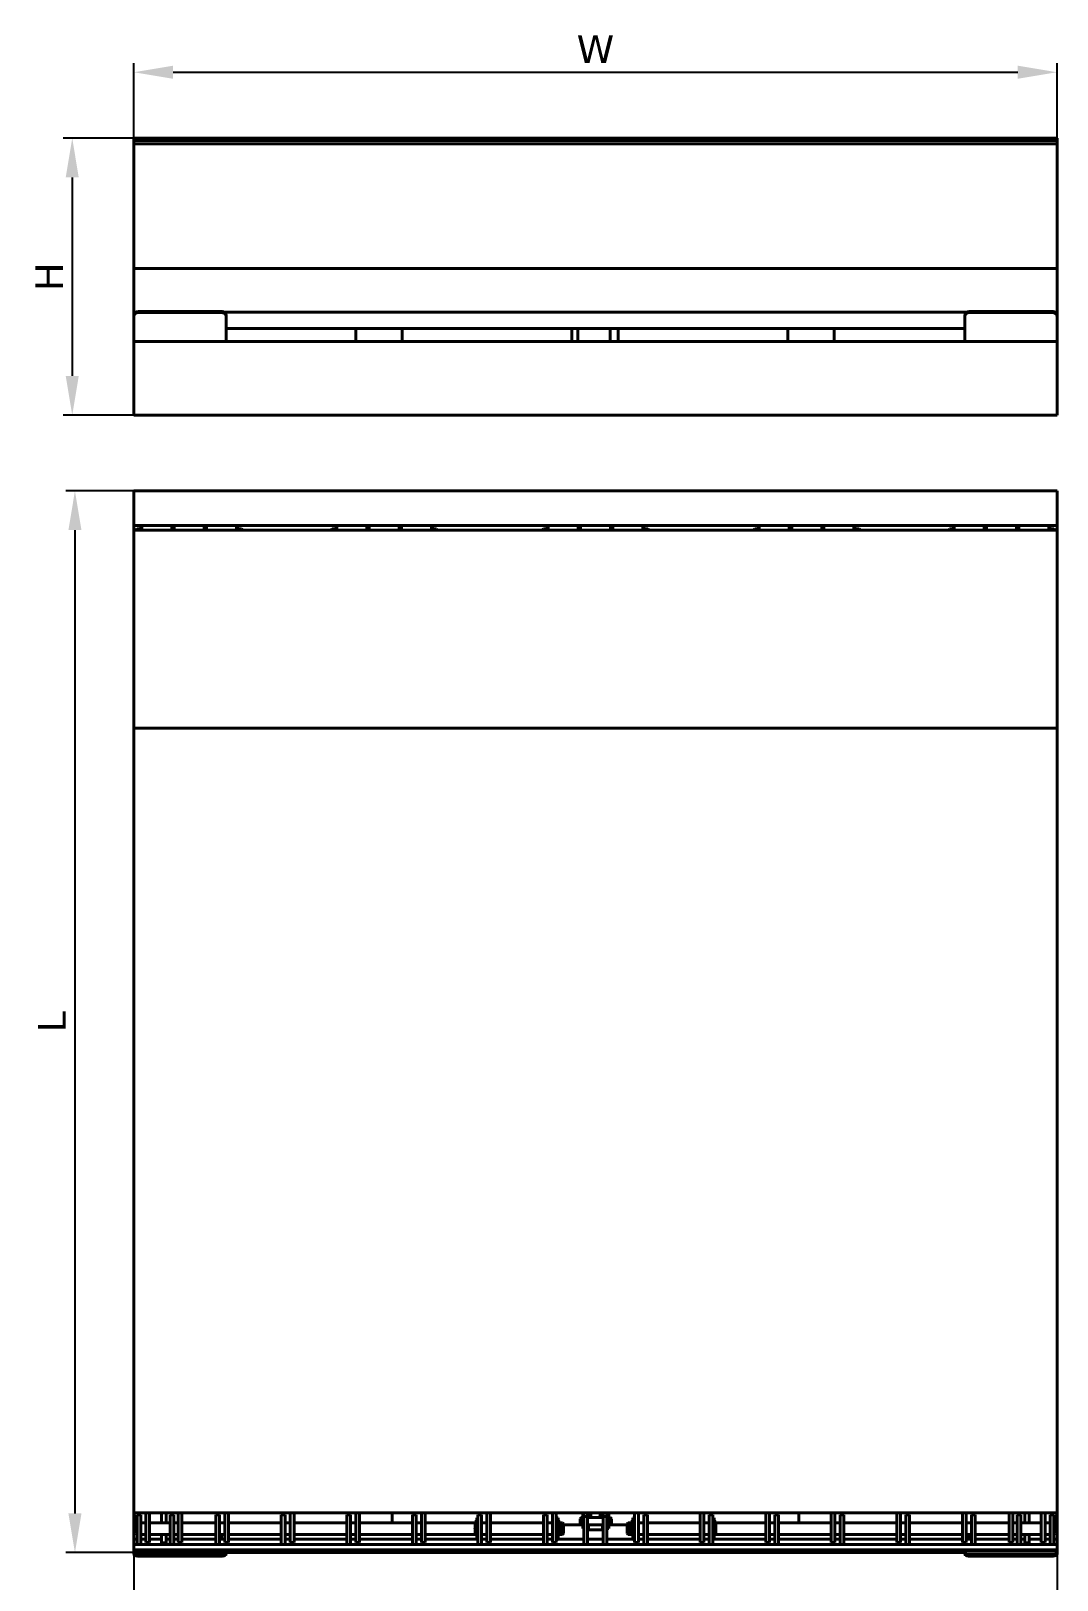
# Model space of a CAD drawing. Header units: millimetres. Extents: x 37083 to 44500, y 1140 to 6327.
# Drawn here: x 37156 to 39379, y 2971 to 6327 of the extents above; entities that cross this region are included whole.
import ezdxf

# ---------------------------------------------------------------- set-up
doc = ezdxf.new("R2010")
doc.units = ezdxf.units.MM
doc.linetypes.add('K5LT_BASIC', pattern=[0])
doc.layers.add('0 VIEW0', color=7, linetype='Continuous')
doc.styles.get("Standard").update_dxf_attribs({"font": 'verdana.TTF'})
doc.dimstyles.new('ISO-25', dxfattribs={"dimtxt": 80, "dimasz": 85, "dimexe": 20, "dimexo": 0, "dimgap": 20, "dimtad": 1, "dimtxsty": 'Standard', "dimcen": 2.5, "dimadec": 0, "dimazin": 0, "dimtfac": 1, "dimtmove": 0, "dimatfit": 3, "dimfxl": 1, "dimarcsym": 0})

# ---------------------------------------------------------------- blocks, each defined once
blk = doc.blocks.new('*D297')
at = {"color": 0, "lineweight": -2}
for p, q in [((37379.3, 6094.3), (37379.3, 6257.2)), ((39379.3, 6094.3), (39379.3, 6257.2)), ((37464.3, 6237.2), (39294.3, 6237.2))]:
    blk.add_line(p, q, dxfattribs=at)
at = {"color": 0}
for points in [[(37464.3, 6251.4), (37464.3, 6223.1), (37379.3, 6237.2)], [(39294.3, 6251.4), (39294.3, 6223.1), (39379.3, 6237.2)]]:
    blk.add_solid(points, dxfattribs=at)
at = {"layer": 'Defpoints', "color": 0}
for p in [(39379.3, 6237.2), (37379.3, 6094.3), (39379.3, 6094.3)]:
    blk.add_point(p, dxfattribs=at)
at = {"color": 0, "insert": (38379.3, 6287.2), "char_height": 60, "attachment_point": 5}
blk.add_mtext('W', dxfattribs=at)
blk = doc.blocks.new('*D306')
at = {"color": 0, "lineweight": -2}
for p, q in [((37379.3, 3036.3), (37379.3, 2831.7)), ((39379.3, 3036.3), (39379.3, 2831.7)), ((37464.3, 2851.7), (39294.3, 2851.7))]:
    blk.add_line(p, q, dxfattribs=at)
at = {"color": 0}
for points in [[(37464.3, 2865.9), (37464.3, 2837.6), (37379.3, 2851.7)], [(39294.3, 2865.9), (39294.3, 2837.6), (39379.3, 2851.7)]]:
    blk.add_solid(points, dxfattribs=at)
at = {"layer": 'Defpoints', "color": 0}
for p in [(37379.3, 3036.3), (39379.3, 3036.3), (39379.3, 2851.7)]:
    blk.add_point(p, dxfattribs=at)
at = {"color": 0, "insert": (38379.3, 2901.7), "char_height": 60, "attachment_point": 5}
blk.add_mtext('W', dxfattribs=at)
blk = doc.blocks.new('*D307')
at = {"color": 0, "lineweight": -2}
for p, q in [((37379.3, 5330.3), (37231.7, 5330.3)), ((37251.7, 5245.3), (37251.7, 3115.3)), ((37579.3, 3030.3), (37231.7, 3030.3))]:
    blk.add_line(p, q, dxfattribs=at)
at = {"color": 0}
for points in [[(37237.6, 5245.3), (37265.9, 5245.3), (37251.7, 5330.3)], [(37237.6, 3115.3), (37265.9, 3115.3), (37251.7, 3030.3)]]:
    blk.add_solid(points, dxfattribs=at)
at = {"layer": 'Defpoints', "color": 0}
for p in [(37379.3, 5330.3), (37251.7, 3030.3), (37579.3, 3030.3)]:
    blk.add_point(p, dxfattribs=at)
at = {"color": 0, "insert": (37201.7, 4180.3), "char_height": 60, "attachment_point": 5, "rotation": 90}
blk.add_mtext('L', dxfattribs=at)
blk = doc.blocks.new('*D308')
at = {"color": 0, "lineweight": -2}
for p, q in [((37379.3, 6094.3), (37225.9, 6094.3)), ((37245.9, 6009.3), (37245.9, 5579.3)), ((37379.3, 5494.3), (37225.9, 5494.3))]:
    blk.add_line(p, q, dxfattribs=at)
at = {"color": 0}
for points in [[(37231.7, 6009.3), (37260, 6009.3), (37245.9, 6094.3)], [(37231.7, 5579.3), (37260, 5579.3), (37245.9, 5494.3)]]:
    blk.add_solid(points, dxfattribs=at)
at = {"layer": 'Defpoints', "color": 0}
for p in [(37379.3, 6094.3), (37245.9, 5494.3), (37379.3, 5494.3)]:
    blk.add_point(p, dxfattribs=at)
at = {"color": 0, "insert": (37195.9, 5794.3), "char_height": 60, "attachment_point": 5, "rotation": 90}
blk.add_mtext('H', dxfattribs=at)

msp = doc.modelspace()

# ---------------------------------------------------------------- linework, layer by layer
at = {"layer": '0 VIEW0', "color": 5, "linetype": 'K5LT_BASIC', "lineweight": 40}
for p, q in [((37379.338, 6094.259), (37379.338, 6089.259)), ((39379.338, 6094.259), (37379.338, 6094.259)), ((39379.338, 6089.259), (37379.338, 6089.259)), ((39379.338, 6089.259), (37379.338, 6089.259)), ((37379.338, 6089.259), (37379.338, 6082.259)), ((37379.338, 6082.259), (39379.338, 6082.259)), ((37379.338, 6082.259), (37379.338, 5812.259)), ((39379.338, 6094.259), (39379.338, 6089.259)), ((39379.338, 6082.259), (39379.338, 6089.259)), ((39379.338, 6082.259), (39379.338, 5812.259)), ((37379.338, 5812.259), (39379.338, 5812.259)), ((37379.338, 5812.259), (37379.338, 5717.134)), ((39379.338, 5812.259), (39379.338, 5717.134)), ((37379.338, 5717.134), (37379.338, 5707.769)), ((37379.338, 5717.134), (37383.407, 5717.134)), ((37379.338, 5707.769), (37379.338, 5709.722)), ((37379.338, 5700.43), (37379.338, 5707.769)), ((37389.338, 5718.927), (37569.338, 5718.927)), ((37389.338, 5716.974), (37569.338, 5716.974)), ((37575.268, 5717.134), (39183.407, 5717.134)), ((37579.338, 5707.769), (37579.338, 5709.722)), ((37579.338, 5707.769), (37579.338, 5700.43)), ((39179.338, 5707.769), (39179.338, 5709.722)), ((39179.338, 5700.43), (39179.338, 5707.769)), ((39189.338, 5718.927), (39369.338, 5718.927)), ((39189.338, 5716.974), (39369.338, 5716.974)), ((39375.268, 5717.134), (39379.338, 5717.134)), ((39379.338, 5717.134), (39379.338, 5707.769)), ((39379.338, 5707.769), (39379.338, 5709.722)), ((39379.338, 5707.769), (39379.338, 5700.43)), ((37379.338, 5698.477), (37379.338, 5700.43)), ((37379.338, 5664.259), (37379.338, 5698.477)), ((37579.338, 5700.43), (37579.338, 5698.477)), ((37579.338, 5698.477), (37579.338, 5664.259)), ((37579.338, 5682.259), (39179.338, 5682.259)), ((37860.338, 5682.259), (37860.338, 5654.259)), ((37960.338, 5682.259), (37960.338, 5654.259)), ((38328.338, 5682.259), (38328.338, 5654.259)), ((38341.325, 5682.259), (38341.32, 5654.259)), ((38411.351, 5682.259), (38411.355, 5654.259)), ((38428.338, 5682.259), (38428.338, 5654.259)), ((38796.338, 5682.259), (38796.338, 5654.259)), ((38896.338, 5682.259), (38896.338, 5654.259)), ((39179.338, 5698.477), (39179.338, 5700.43)), ((39179.338, 5664.259), (39179.338, 5698.477)), ((39379.338, 5700.43), (39379.338, 5698.477)), ((39379.338, 5698.477), (39379.338, 5664.259)), ((37379.338, 5654.259), (37379.338, 5664.259)), ((37579.338, 5654.259), (37379.338, 5654.259)), ((37379.338, 5654.259), (39379.338, 5654.259)), ((37379.338, 5654.259), (37379.338, 5642.259)), ((37379.338, 5642.259), (37379.338, 5494.259)), ((37579.338, 5664.259), (37579.338, 5654.259)), ((39179.338, 5654.259), (39179.338, 5664.259)), ((39379.338, 5654.259), (39179.338, 5654.259)), ((39379.338, 5664.259), (39379.338, 5654.259)), ((39379.338, 5654.259), (39379.338, 5642.259)), ((39379.338, 5642.259), (39379.338, 5494.259)), ((37379.338, 5494.259), (39379.338, 5494.259)), ((37447.338, 5494.259), (39312.338, 5494.259)), ((37379.338, 5330.292), (37379.338, 5255.292)), ((37379.338, 5330.292), (39379.338, 5330.292)), ((37379.338, 4816.292), (37379.338, 5330.292)), ((39379.338, 5330.292), (39379.338, 5255.292)), ((39379.338, 5330.292), (39379.338, 4816.292)), ((37379.338, 5255.292), (39379.338, 5255.292)), ((37379.338, 5245.292), (39379.338, 5245.292)), ((37384.732, 5245.832), (37386.692, 5247.792)), ((37384.732, 5245.832), (37384.732, 5245.292)), ((37386.692, 5247.792), (37394.838, 5247.792)), ((37386.692, 5245.292), (37386.692, 5247.792)), ((37396.838, 5255.292), (37394.838, 5253.292)), ((37394.838, 5253.292), (37394.838, 5245.292)), ((37396.838, 5245.292), (37396.838, 5255.292)), ((37461.838, 5255.292), (37463.838, 5253.292)), ((37461.838, 5245.292), (37461.838, 5255.292)), ((37463.838, 5253.292), (37463.838, 5245.292)), ((37463.838, 5247.792), (37464.838, 5247.792)), ((37466.838, 5255.292), (37464.838, 5253.292)), ((37464.838, 5245.292), (37464.838, 5253.292)), ((37466.838, 5255.292), (37466.838, 5245.292)), ((37531.838, 5255.292), (37533.838, 5253.292)), ((37531.838, 5255.292), (37531.838, 5245.292)), ((37533.838, 5245.292), (37533.838, 5253.292)), ((37533.838, 5247.792), (37534.838, 5247.792)), ((37536.838, 5255.292), (37534.838, 5253.292)), ((37534.838, 5253.292), (37534.838, 5245.292)), ((37536.838, 5245.292), (37536.838, 5255.292)), ((37601.838, 5255.292), (37603.838, 5253.292)), ((37601.838, 5245.292), (37601.838, 5255.292)), ((37603.838, 5253.292), (37603.838, 5245.292)), ((37603.838, 5247.792), (37612.732, 5247.792)), ((37612.732, 5247.792), (37614.732, 5245.792)), ((37612.732, 5245.292), (37612.732, 5247.792)), ((37614.732, 5245.792), (37614.732, 5245.292)), ((37806.732, 5245.832), (37808.692, 5247.792)), ((37806.732, 5245.832), (37806.732, 5245.292)), ((37808.692, 5247.792), (37817.338, 5247.792)), ((37808.692, 5245.292), (37808.692, 5247.792)), ((37819.338, 5255.292), (37817.338, 5253.292)), ((37817.338, 5253.292), (37817.338, 5245.292)), ((37819.338, 5245.292), (37819.338, 5255.292)), ((37884.338, 5255.292), (37886.338, 5253.292)), ((37884.338, 5245.292), (37884.338, 5255.292)), ((37886.338, 5253.292), (37886.338, 5245.292)), ((37886.338, 5247.792), (37886.838, 5247.792)), ((37888.838, 5255.292), (37886.838, 5253.292)), ((37886.838, 5245.292), (37886.838, 5253.292)), ((37888.838, 5255.292), (37888.838, 5245.292)), ((37953.838, 5255.292), (37955.838, 5253.292)), ((37953.838, 5255.292), (37953.838, 5245.292)), ((37955.838, 5245.292), (37955.838, 5253.292)), ((37955.838, 5247.792), (37957.338, 5247.792)), ((37959.338, 5255.292), (37957.338, 5253.292)), ((37957.338, 5253.292), (37957.338, 5245.292)), ((37959.338, 5245.292), (37959.338, 5255.292)), ((38024.338, 5255.292), (38026.338, 5253.292)), ((38024.338, 5245.292), (38024.338, 5255.292)), ((38026.338, 5253.292), (38026.338, 5245.292)), ((38026.338, 5247.792), (38034.732, 5247.792)), ((38034.732, 5247.792), (38036.732, 5245.792)), ((38034.732, 5245.292), (38034.732, 5247.792)), ((38036.732, 5245.792), (38036.732, 5245.292)), ((38264.732, 5245.832), (38266.692, 5247.792)), ((38264.732, 5245.832), (38264.732, 5245.292)), ((38266.692, 5247.792), (38274.838, 5247.792)), ((38266.692, 5245.292), (38266.692, 5247.792)), ((38276.838, 5255.292), (38274.838, 5253.292)), ((38274.838, 5253.292), (38274.838, 5245.292)), ((38276.838, 5245.292), (38276.838, 5255.292)), ((38341.838, 5255.292), (38343.838, 5253.292)), ((38341.838, 5245.292), (38341.838, 5255.292)), ((38343.838, 5253.292), (38343.838, 5245.292)), ((38343.838, 5247.792), (38344.838, 5247.792)), ((38346.838, 5255.292), (38344.838, 5253.292)), ((38344.838, 5245.292), (38344.838, 5253.292)), ((38346.838, 5255.292), (38346.838, 5245.292)), ((38411.838, 5255.292), (38413.838, 5253.292)), ((38411.838, 5255.292), (38411.838, 5245.292)), ((38413.838, 5245.292), (38413.838, 5253.292)), ((38413.838, 5247.792), (38414.838, 5247.792)), ((38416.838, 5255.292), (38414.838, 5253.292)), ((38414.838, 5253.292), (38414.838, 5245.292)), ((38416.838, 5245.292), (38416.838, 5255.292)), ((38481.838, 5255.292), (38483.838, 5253.292)), ((38481.838, 5245.292), (38481.838, 5255.292)), ((38483.838, 5253.292), (38483.838, 5245.292)), ((38483.838, 5247.792), (38492.732, 5247.792)), ((38492.732, 5247.792), (38494.732, 5245.792)), ((38492.732, 5245.292), (38492.732, 5247.792)), ((38494.732, 5245.792), (38494.732, 5245.292)), ((38722.732, 5245.832), (38724.692, 5247.792)), ((38722.732, 5245.832), (38722.732, 5245.292)), ((38724.692, 5247.792), (38732.338, 5247.792)), ((38724.692, 5245.292), (38724.692, 5247.792)), ((38734.338, 5255.292), (38732.338, 5253.292)), ((38732.338, 5253.292), (38732.338, 5245.292)), ((38734.338, 5245.292), (38734.338, 5255.292)), ((38799.338, 5255.292), (38801.338, 5253.292)), ((38799.338, 5245.292), (38799.338, 5255.292)), ((38801.338, 5253.292), (38801.338, 5245.292)), ((38801.338, 5247.792), (38802.838, 5247.792)), ((38804.838, 5255.292), (38802.838, 5253.292)), ((38802.838, 5245.292), (38802.838, 5253.292)), ((38804.838, 5255.292), (38804.838, 5245.292)), ((38869.838, 5255.292), (38871.838, 5253.292)), ((38869.838, 5255.292), (38869.838, 5245.292)), ((38871.838, 5245.292), (38871.838, 5253.292)), ((38871.838, 5247.792), (38872.338, 5247.792)), ((38874.338, 5255.292), (38872.338, 5253.292)), ((38872.338, 5253.292), (38872.338, 5245.292)), ((38874.338, 5245.292), (38874.338, 5255.292)), ((38939.338, 5255.292), (38941.338, 5253.292)), ((38939.338, 5245.292), (38939.338, 5255.292)), ((38941.338, 5253.292), (38941.338, 5245.292)), ((38941.338, 5247.792), (38950.732, 5247.792)), ((38950.732, 5247.792), (38952.732, 5245.792)), ((38950.732, 5245.292), (38950.732, 5247.792)), ((38952.732, 5245.792), (38952.732, 5245.292)), ((39144.732, 5245.832), (39146.692, 5247.792)), ((39144.732, 5245.832), (39144.732, 5245.292)), ((39146.692, 5247.792), (39154.838, 5247.792)), ((39146.692, 5245.292), (39146.692, 5247.792)), ((39156.838, 5255.292), (39154.838, 5253.292)), ((39154.838, 5253.292), (39154.838, 5245.292)), ((39156.838, 5245.292), (39156.838, 5255.292)), ((39221.838, 5255.292), (39223.838, 5253.292)), ((39221.838, 5245.292), (39221.838, 5255.292)), ((39223.838, 5253.292), (39223.838, 5245.292)), ((39223.838, 5247.792), (39224.838, 5247.792)), ((39226.838, 5255.292), (39224.838, 5253.292)), ((39224.838, 5245.292), (39224.838, 5253.292)), ((39226.838, 5255.292), (39226.838, 5245.292)), ((39291.838, 5255.292), (39293.838, 5253.292)), ((39291.838, 5255.292), (39291.838, 5245.292)), ((39293.838, 5245.292), (39293.838, 5253.292)), ((39293.838, 5247.792), (39294.838, 5247.792)), ((39296.838, 5255.292), (39294.838, 5253.292)), ((39294.838, 5253.292), (39294.838, 5245.292)), ((39296.838, 5245.292), (39296.838, 5255.292)), ((39361.838, 5255.292), (39363.838, 5253.292)), ((39361.838, 5245.292), (39361.838, 5255.292)), ((39363.838, 5253.292), (39363.838, 5245.292)), ((39363.838, 5247.792), (39372.732, 5247.792)), ((39372.732, 5247.792), (39374.732, 5245.792)), ((39372.732, 5245.292), (39372.732, 5247.792)), ((39374.732, 5245.792), (39374.732, 5245.292)), ((37379.338, 4816.292), (39379.338, 4816.292)), ((37379.338, 3116.292), (37379.338, 4816.292)), ((39379.338, 4816.292), (37379.338, 4816.292)), ((39379.338, 4816.292), (39379.338, 3116.292)), ((39379.338, 3116.292), (37379.338, 3116.292)), ((37379.338, 3116.292), (37379.338, 3090.292)), ((37379.338, 3090.292), (37379.338, 3059.193)), ((37384.338, 3090.292), (37379.338, 3090.292)), ((37379.924, 3116.292), (37379.924, 3090.292)), ((37384.338, 3092.792), (37386.338, 3094.792)), ((37384.338, 3092.792), (37384.338, 3082.005)), ((37386.338, 3085.292), (37386.338, 3112.292)), ((37394.338, 3112.292), (37386.338, 3112.292)), ((37394.338, 3085.292), (37394.338, 3112.292)), ((37394.338, 3094.792), (37405.338, 3094.792)), ((37405.338, 3116.292), (37405.338, 3111.292)), ((37405.338, 3111.292), (37405.338, 3079.292)), ((37413.338, 3116.292), (37413.338, 3111.292)), ((37413.338, 3111.292), (37413.338, 3079.292)), ((37413.338, 3094.792), (37457.838, 3094.792)), ((37439.338, 3116.292), (37439.338, 3094.792)), ((37449.338, 3116.292), (37449.338, 3094.792)), ((37457.838, 3085.292), (37457.838, 3112.292)), ((37465.838, 3112.292), (37457.838, 3112.292)), ((37465.838, 3085.292), (37465.838, 3112.292)), ((37465.838, 3094.792), (37475.338, 3094.792)), ((37475.338, 3116.292), (37483.338, 3116.292)), ((37475.338, 3116.292), (37475.338, 3111.292)), ((37475.338, 3111.292), (37475.338, 3079.292)), ((37483.338, 3116.292), (37483.338, 3111.292)), ((37483.338, 3111.292), (37483.338, 3079.292)), ((37483.338, 3094.792), (37556.838, 3094.792)), ((37556.838, 3085.292), (37556.838, 3112.292)), ((37564.838, 3112.292), (37556.838, 3112.292)), ((37564.838, 3085.292), (37564.838, 3112.292)), ((37564.838, 3094.792), (37576.338, 3094.792)), ((37576.338, 3116.292), (37576.338, 3111.292)), ((37576.338, 3111.292), (37576.338, 3079.292)), ((37584.338, 3116.292), (37584.338, 3111.292)), ((37584.338, 3111.292), (37584.338, 3079.292)), ((37584.338, 3094.792), (37698.838, 3094.792)), ((37698.838, 3085.292), (37698.838, 3112.292)), ((37706.838, 3112.292), (37698.838, 3112.292)), ((37706.838, 3085.292), (37706.838, 3112.292)), ((37706.838, 3094.792), (37718.338, 3094.792)), ((37718.338, 3116.292), (37718.338, 3111.292)), ((37718.338, 3111.292), (37718.338, 3079.292)), ((37726.338, 3116.292), (37726.338, 3111.292)), ((37726.338, 3111.292), (37726.338, 3079.292)), ((37726.338, 3094.792), (37840.838, 3094.792)), ((37840.838, 3085.292), (37840.838, 3112.292)), ((37848.838, 3112.292), (37840.838, 3112.292)), ((37848.838, 3085.292), (37848.838, 3112.292)), ((37848.838, 3094.792), (37860.338, 3094.792)), ((37860.338, 3116.292), (37860.338, 3111.292)), ((37860.338, 3111.292), (37860.338, 3079.292)), ((37868.338, 3116.292), (37868.338, 3111.292)), ((37868.338, 3111.292), (37868.338, 3079.292)), ((37868.338, 3094.792), (37982.838, 3094.792)), ((37938.911, 3094.792), (37938.911, 3116.292)), ((37982.838, 3085.292), (37982.838, 3112.292)), ((37990.838, 3112.292), (37982.838, 3112.292)), ((37990.838, 3085.292), (37990.838, 3112.292)), ((37990.838, 3094.792), (38002.338, 3094.792)), ((38002.338, 3116.292), (38002.338, 3111.292)), ((38002.338, 3111.292), (38002.338, 3079.292)), ((38010.338, 3116.292), (38010.338, 3111.292)), ((38010.338, 3111.292), (38010.338, 3079.292)), ((38010.338, 3094.792), (38118.488, 3094.792)), ((38118.488, 3097.885), (38122.188, 3097.885)), ((38118.488, 3081.891), (38118.488, 3097.885)), ((38118.488, 3097.885), (38118.488, 3081.891)), ((38122.188, 3081.891), (38122.188, 3097.885)), ((38122.188, 3097.885), (38122.188, 3081.891)), ((38122.188, 3094.792), (38122.338, 3094.792)), ((38122.338, 3058.792), (38122.338, 3105.792)), ((38124.338, 3105.792), (38122.338, 3105.792)), ((38124.338, 3058.792), (38124.338, 3105.792)), ((38124.338, 3094.792), (38124.838, 3094.792)), ((38124.838, 3085.292), (38124.838, 3112.292)), ((38132.838, 3112.292), (38124.838, 3112.292)), ((38132.838, 3085.292), (38132.838, 3112.292)), ((38132.838, 3094.792), (38144.338, 3094.792)), ((38144.338, 3116.292), (38144.338, 3111.292)), ((38144.338, 3111.292), (38144.338, 3079.292)), ((38152.338, 3116.292), (38152.338, 3111.292)), ((38152.338, 3111.292), (38152.338, 3079.292)), ((38152.338, 3094.792), (38266.838, 3094.792)), ((38266.838, 3085.292), (38266.838, 3112.292)), ((38274.838, 3112.292), (38266.838, 3112.292)), ((38274.838, 3085.292), (38274.838, 3112.292)), ((38274.838, 3094.792), (38286.338, 3094.792)), ((38286.338, 3116.292), (38286.338, 3111.292)), ((38286.338, 3111.292), (38286.338, 3079.292)), ((38294.338, 3116.292), (38294.338, 3111.292)), ((38294.338, 3111.292), (38294.338, 3079.292)), ((38294.338, 3094.792), (38296.338, 3094.792)), ((38296.338, 3105.792), (38298.338, 3105.792)), ((38296.338, 3105.792), (38296.338, 3105.366)), ((38296.338, 3105.366), (38296.338, 3058.792)), ((38298.338, 3105.792), (38298.338, 3105.366)), ((38298.338, 3105.366), (38298.338, 3058.792)), ((38298.338, 3094.792), (38298.488, 3094.792)), ((38298.488, 3097.885), (38302.188, 3097.885)), ((38298.488, 3081.891), (38298.488, 3097.885)), ((38298.488, 3097.885), (38298.488, 3081.891)), ((38302.188, 3081.891), (38302.188, 3097.885)), ((38302.188, 3097.885), (38302.188, 3081.891)), ((38302.188, 3094.792), (38308.338, 3094.792)), ((38308.338, 3094.792), (38310.338, 3092.792)), ((38308.338, 3081.95), (38308.338, 3094.792)), ((38310.338, 3092.792), (38310.338, 3082.005)), ((38310.338, 3090.292), (38351.338, 3090.292)), ((38346.338, 3103.292), (38349.338, 3106.292)), ((38346.338, 3103.292), (38346.338, 3093.292)), ((38346.338, 3093.292), (38349.338, 3090.292)), ((38349.338, 3106.292), (38351.238, 3106.292)), ((38349.338, 3090.292), (38349.338, 3106.292)), ((38349.338, 3090.292), (38351.238, 3090.292)), ((38351.238, 3106.292), (38351.238, 3090.292)), ((38351.238, 3105.792), (38351.338, 3105.792)), ((38351.238, 3090.792), (38351.338, 3090.792)), ((38351.338, 3109.191), (38352.338, 3109.191)), ((38351.338, 3109.191), (38351.338, 3107.251)), ((38351.338, 3107.251), (38351.338, 3104.278)), ((38351.338, 3107.251), (38352.338, 3107.251)), ((38351.338, 3104.278), (38351.338, 3101.896)), ((38351.338, 3101.896), (38351.338, 3089.656)), ((38351.338, 3089.656), (38352.338, 3089.656)), ((38352.338, 3113.792), (38352.338, 3082.792)), ((38352.338, 3113.792), (38354.338, 3113.792)), ((38354.338, 3116.292), (38354.338, 3108.292)), ((38354.338, 3108.292), (38362.338, 3108.292)), ((38354.338, 3108.292), (38354.338, 3048.292)), ((38362.338, 3116.292), (38362.338, 3108.292)), ((38362.338, 3108.292), (38362.338, 3048.292)), ((38362.338, 3106.292), (38396.338, 3106.292)), ((38362.338, 3090.292), (38396.338, 3090.292)), ((38362.338, 3090.292), (38364.338, 3090.292)), ((38364.338, 3106.292), (38364.338, 3114.869)), ((38369.338, 3114.869), (38364.338, 3114.869)), ((38364.338, 3079.869), (38364.338, 3090.292)), ((38369.338, 3110.944), (38369.338, 3116.292)), ((38389.338, 3110.944), (38389.338, 3116.292)), ((38394.338, 3114.869), (38389.338, 3114.869)), ((38394.338, 3106.292), (38394.338, 3114.869)), ((38394.338, 3079.869), (38394.338, 3090.292)), ((38394.338, 3090.292), (38396.338, 3090.292)), ((38396.338, 3116.292), (38396.338, 3108.292)), ((38396.338, 3108.292), (38404.338, 3108.292)), ((38396.338, 3108.292), (38396.338, 3048.292)), ((38404.338, 3116.292), (38404.338, 3108.292)), ((38404.338, 3108.292), (38404.338, 3048.292)), ((38404.338, 3106.292), (38406.338, 3106.292)), ((38404.338, 3090.292), (38406.338, 3090.292)), ((38404.338, 3090.292), (38406.338, 3090.292)), ((38406.338, 3113.792), (38406.338, 3082.792)), ((38406.338, 3113.792), (38408.338, 3113.792)), ((38408.338, 3113.792), (38408.338, 3082.792)), ((38409.338, 3108.85), (38408.338, 3108.85)), ((38409.338, 3108.286), (38408.338, 3108.286)), ((38409.338, 3089.644), (38408.338, 3089.644)), ((38409.338, 3108.286), (38409.338, 3108.85)), ((38409.338, 3105.709), (38409.338, 3108.286)), ((38409.338, 3105.792), (38409.438, 3105.792)), ((38409.338, 3103.377), (38409.338, 3105.709)), ((38409.338, 3089.644), (38409.338, 3103.377)), ((38409.338, 3090.792), (38409.438, 3090.792)), ((38409.338, 3090.292), (38448.338, 3090.292)), ((38409.438, 3106.292), (38409.438, 3090.292)), ((38409.438, 3106.292), (38411.338, 3106.292)), ((38409.438, 3090.292), (38411.338, 3090.292)), ((38411.338, 3106.292), (38414.338, 3103.292)), ((38411.338, 3090.292), (38411.338, 3106.292)), ((38411.338, 3090.292), (38414.338, 3093.292)), ((38414.338, 3103.292), (38414.338, 3093.292)), ((38450.338, 3094.792), (38448.338, 3092.792)), ((38448.338, 3082.005), (38448.338, 3092.792)), ((38450.338, 3094.792), (38450.338, 3081.95)), ((38456.488, 3094.792), (38450.338, 3094.792)), ((38456.488, 3097.885), (38460.188, 3097.885)), ((38456.488, 3081.891), (38456.488, 3097.885)), ((38456.488, 3097.885), (38456.488, 3081.891)), ((38460.188, 3081.891), (38460.188, 3097.885)), ((38460.188, 3097.885), (38460.188, 3081.891)), ((38460.338, 3094.792), (38460.188, 3094.792)), ((38462.338, 3105.792), (38460.338, 3105.792)), ((38460.338, 3058.909), (38460.338, 3105.792)), ((38462.338, 3058.909), (38462.338, 3105.792)), ((38464.338, 3094.792), (38462.338, 3094.792)), ((38464.338, 3116.292), (38464.338, 3111.292)), ((38464.338, 3111.292), (38464.338, 3079.292)), ((38472.338, 3116.292), (38472.338, 3111.292)), ((38472.338, 3111.292), (38472.338, 3079.292)), ((38483.838, 3094.792), (38472.338, 3094.792)), ((38483.838, 3085.292), (38483.838, 3112.292)), ((38491.838, 3112.292), (38483.838, 3112.292)), ((38491.838, 3085.292), (38491.838, 3112.292)), ((38606.338, 3094.792), (38491.838, 3094.792)), ((38606.338, 3116.292), (38606.338, 3111.292)), ((38606.338, 3111.292), (38606.338, 3079.292)), ((38614.338, 3116.292), (38614.338, 3111.292)), ((38614.338, 3111.292), (38614.338, 3079.292)), ((38625.838, 3094.792), (38614.338, 3094.792)), ((38625.838, 3085.292), (38625.838, 3112.292)), ((38633.838, 3112.292), (38625.838, 3112.292)), ((38633.838, 3085.292), (38633.838, 3112.292)), ((38634.338, 3094.792), (38633.838, 3094.792)), ((38636.338, 3105.792), (38634.338, 3105.792)), ((38634.338, 3069.703), (38634.338, 3105.792)), ((38636.338, 3069.703), (38636.338, 3105.792)), ((38636.488, 3094.792), (38636.338, 3094.792)), ((38636.488, 3097.885), (38640.188, 3097.885)), ((38636.488, 3081.891), (38636.488, 3097.885)), ((38636.488, 3097.885), (38636.488, 3081.891)), ((38640.188, 3081.891), (38640.188, 3097.885)), ((38640.188, 3097.885), (38640.188, 3081.891)), ((38748.338, 3094.792), (38640.188, 3094.792)), ((38748.338, 3116.292), (38748.338, 3111.292)), ((38748.338, 3111.292), (38748.338, 3079.292)), ((38756.338, 3116.292), (38756.338, 3111.292)), ((38756.338, 3111.292), (38756.338, 3079.292)), ((38767.838, 3094.792), (38756.338, 3094.792)), ((38767.838, 3085.292), (38767.838, 3112.292)), ((38775.838, 3112.292), (38767.838, 3112.292)), ((38775.838, 3085.292), (38775.838, 3112.292)), ((38890.338, 3094.792), (38775.838, 3094.792)), ((38819.72, 3116.292), (38819.72, 3094.792)), ((38890.338, 3116.292), (38890.338, 3111.292)), ((38890.338, 3111.292), (38890.338, 3079.292)), ((38898.338, 3116.292), (38898.338, 3111.292)), ((38898.338, 3111.292), (38898.338, 3079.292)), ((38909.838, 3094.792), (38898.338, 3094.792)), ((38909.838, 3085.292), (38909.838, 3112.292)), ((38917.838, 3112.292), (38909.838, 3112.292)), ((38917.838, 3085.292), (38917.838, 3112.292)), ((39032.338, 3094.792), (38917.838, 3094.792)), ((39032.338, 3116.292), (39032.338, 3111.292)), ((39032.338, 3111.292), (39032.338, 3079.292)), ((39040.338, 3116.292), (39040.338, 3111.292)), ((39040.338, 3111.292), (39040.338, 3079.292)), ((39051.838, 3094.792), (39040.338, 3094.792)), ((39051.838, 3085.292), (39051.838, 3112.292)), ((39059.838, 3112.292), (39051.838, 3112.292)), ((39059.838, 3085.292), (39059.838, 3112.292)), ((39174.338, 3094.792), (39059.838, 3094.792)), ((39174.338, 3116.292), (39174.338, 3111.292)), ((39174.338, 3111.292), (39174.338, 3079.292)), ((39182.338, 3116.292), (39182.338, 3111.292)), ((39182.338, 3111.292), (39182.338, 3079.292)), ((39193.838, 3094.792), (39182.338, 3094.792)), ((39193.838, 3085.292), (39193.838, 3112.292)), ((39201.838, 3112.292), (39193.838, 3112.292)), ((39201.838, 3085.292), (39201.838, 3112.292)), ((39275.338, 3094.792), (39201.838, 3094.792)), ((39275.338, 3116.292), (39275.338, 3111.292)), ((39275.338, 3111.292), (39275.338, 3079.292)), ((39283.338, 3116.292), (39283.338, 3111.292)), ((39283.338, 3111.292), (39283.338, 3079.292)), ((39292.838, 3094.792), (39283.338, 3094.792)), ((39292.838, 3085.292), (39292.838, 3112.292)), ((39300.838, 3112.292), (39292.838, 3112.292)), ((39300.838, 3085.292), (39300.838, 3112.292)), ((39345.338, 3094.792), (39300.838, 3094.792)), ((39309.338, 3116.292), (39309.338, 3094.792)), ((39319.338, 3116.292), (39319.338, 3094.792)), ((39345.338, 3116.292), (39345.338, 3111.292)), ((39345.338, 3111.292), (39345.338, 3079.292)), ((39353.338, 3116.292), (39353.338, 3111.292)), ((39353.338, 3111.292), (39353.338, 3079.292)), ((39364.338, 3094.792), (39353.338, 3094.792)), ((39364.338, 3085.292), (39364.338, 3112.292)), ((39372.338, 3112.292), (39364.338, 3112.292)), ((39372.338, 3085.292), (39372.338, 3112.292)), ((39374.338, 3092.792), (39372.338, 3094.792)), ((39374.338, 3082.005), (39374.338, 3092.792)), ((39379.338, 3090.292), (39374.338, 3090.292)), ((39378.752, 3090.292), (39378.752, 3116.292)), ((39379.338, 3090.292), (39379.338, 3116.292)), ((39379.338, 3059.193), (39379.338, 3090.292)), ((37379.338, 3059.193), (37379.338, 3048.292)), ((37379.338, 3059.193), (37386.338, 3059.193)), ((37384.338, 3082.005), (37384.338, 3071.792)), ((37384.338, 3071.792), (37386.338, 3069.792)), ((37386.338, 3053.292), (37386.338, 3085.292)), ((37394.338, 3053.292), (37394.338, 3085.292)), ((37394.338, 3069.792), (37405.338, 3069.792)), ((37394.338, 3059.193), (37405.338, 3059.193)), ((37405.338, 3079.292), (37405.338, 3052.292)), ((37413.338, 3079.292), (37413.338, 3052.292)), ((37413.338, 3069.792), (37457.838, 3069.792)), ((37413.338, 3059.193), (37439.338, 3059.193)), ((37439.338, 3069.792), (37439.338, 3051.292)), ((37449.338, 3069.792), (37449.338, 3051.292)), ((37449.338, 3059.193), (37457.838, 3059.193)), ((37457.838, 3053.292), (37457.838, 3085.292)), ((37465.838, 3053.292), (37465.838, 3085.292)), ((37465.838, 3069.792), (37475.338, 3069.792)), ((37465.838, 3059.193), (37475.338, 3059.193)), ((37475.338, 3079.292), (37475.338, 3052.292)), ((37483.338, 3079.292), (37483.338, 3052.292)), ((37483.338, 3069.792), (37556.838, 3069.792)), ((37483.338, 3059.193), (37556.838, 3059.193)), ((37556.838, 3053.292), (37556.838, 3085.292)), ((37564.838, 3053.292), (37564.838, 3085.292)), ((37564.838, 3069.792), (37576.338, 3069.792)), ((37564.838, 3059.193), (37576.338, 3059.193)), ((37569.338, 3059.193), (37569.338, 3069.792)), ((37576.338, 3079.292), (37576.338, 3052.292)), ((37584.338, 3079.292), (37584.338, 3052.292)), ((37584.338, 3069.792), (37698.838, 3069.792)), ((37584.338, 3059.193), (37698.838, 3059.193)), ((37698.838, 3053.292), (37698.838, 3085.292)), ((37706.838, 3053.292), (37706.838, 3085.292)), ((37706.838, 3069.792), (37718.338, 3069.792)), ((37706.838, 3059.193), (37718.338, 3059.193)), ((37718.338, 3079.292), (37718.338, 3052.292)), ((37726.338, 3079.292), (37726.338, 3052.292)), ((37726.338, 3069.792), (37840.838, 3069.792)), ((37726.338, 3059.193), (37840.838, 3059.193)), ((37840.838, 3053.292), (37840.838, 3085.292)), ((37848.838, 3053.292), (37848.838, 3085.292)), ((37848.838, 3069.792), (37860.338, 3069.792)), ((37848.838, 3059.193), (37860.338, 3059.193)), ((37860.338, 3079.292), (37860.338, 3052.292)), ((37868.338, 3079.292), (37868.338, 3052.292)), ((37868.338, 3069.792), (37982.838, 3069.792)), ((37868.338, 3059.193), (37982.838, 3059.193)), ((37982.838, 3053.292), (37982.838, 3085.292)), ((37990.838, 3053.292), (37990.838, 3085.292)), ((37990.838, 3069.792), (38002.338, 3069.792)), ((37990.838, 3059.193), (38002.338, 3059.193)), ((38002.338, 3079.292), (38002.338, 3052.292)), ((38010.338, 3079.292), (38010.338, 3052.292)), ((38010.338, 3069.792), (38122.338, 3069.792)), ((38010.338, 3059.193), (38122.338, 3059.193)), ((38118.488, 3081.891), (38122.188, 3081.891)), ((38118.488, 3081.881), (38118.488, 3081.891)), ((38118.488, 3081.891), (38118.488, 3081.881)), ((38118.488, 3081.881), (38122.188, 3081.881)), ((38118.488, 3069.886), (38118.488, 3081.881)), ((38118.488, 3081.881), (38118.488, 3069.886)), ((38118.488, 3069.886), (38122.188, 3069.886)), ((38122.188, 3081.881), (38122.188, 3081.891)), ((38122.188, 3081.891), (38122.188, 3081.881)), ((38122.188, 3081.881), (38122.188, 3069.886)), ((38122.188, 3069.886), (38122.188, 3081.881)), ((38124.338, 3058.792), (38122.338, 3058.792)), ((38124.338, 3069.792), (38124.838, 3069.792)), ((38124.338, 3059.193), (38124.838, 3059.193)), ((38124.838, 3053.292), (38124.838, 3085.292)), ((38132.838, 3053.292), (38132.838, 3085.292)), ((38132.838, 3069.792), (38144.338, 3069.792)), ((38132.838, 3059.193), (38144.338, 3059.193)), ((38144.338, 3079.292), (38144.338, 3052.292)), ((38152.338, 3079.292), (38152.338, 3052.292)), ((38152.338, 3069.792), (38266.838, 3069.792)), ((38152.338, 3059.193), (38266.838, 3059.193)), ((38266.838, 3053.292), (38266.838, 3085.292)), ((38274.838, 3053.292), (38274.838, 3085.292)), ((38274.838, 3069.792), (38286.338, 3069.792)), ((38274.838, 3059.193), (38286.338, 3059.193)), ((38286.338, 3079.292), (38286.338, 3052.292)), ((38294.338, 3079.292), (38294.338, 3052.292)), ((38294.338, 3069.792), (38296.338, 3069.792)), ((38294.338, 3059.193), (38296.338, 3059.193)), ((38296.338, 3058.792), (38298.338, 3058.792)), ((38298.338, 3069.792), (38308.338, 3069.792)), ((38298.338, 3059.193), (38354.338, 3059.193)), ((38298.488, 3081.891), (38302.188, 3081.891)), ((38298.488, 3081.881), (38298.488, 3081.891)), ((38298.488, 3081.891), (38298.488, 3081.881)), ((38298.488, 3081.881), (38302.188, 3081.881)), ((38298.488, 3069.886), (38298.488, 3081.881)), ((38298.488, 3081.881), (38298.488, 3069.886)), ((38298.488, 3069.886), (38302.188, 3069.886)), ((38302.188, 3081.881), (38302.188, 3081.891)), ((38302.188, 3081.891), (38302.188, 3081.881)), ((38302.188, 3081.881), (38302.188, 3069.886)), ((38302.188, 3069.886), (38302.188, 3081.881)), ((38308.338, 3069.792), (38308.338, 3081.95)), ((38308.338, 3069.792), (38310.338, 3071.792)), ((38310.338, 3082.005), (38310.338, 3071.792)), ((38352.338, 3082.792), (38354.338, 3082.792)), ((38362.338, 3059.193), (38396.338, 3059.193)), ((38394.338, 3079.869), (38364.338, 3079.869)), ((38404.338, 3059.193), (38460.338, 3059.193)), ((38406.338, 3082.792), (38408.338, 3082.792)), ((38448.338, 3071.792), (38448.338, 3082.005)), ((38450.338, 3069.792), (38448.338, 3071.792)), ((38450.338, 3081.95), (38450.338, 3069.792)), ((38460.338, 3069.792), (38450.338, 3069.792)), ((38456.488, 3081.891), (38460.188, 3081.891)), ((38456.488, 3081.881), (38456.488, 3081.891)), ((38456.488, 3081.891), (38456.488, 3081.881)), ((38456.488, 3081.881), (38460.188, 3081.881)), ((38456.488, 3069.886), (38456.488, 3081.881)), ((38456.488, 3081.881), (38456.488, 3069.886)), ((38456.488, 3069.886), (38460.188, 3069.886)), ((38460.188, 3081.881), (38460.188, 3081.891)), ((38460.188, 3081.891), (38460.188, 3081.881)), ((38460.188, 3081.881), (38460.188, 3069.886)), ((38460.188, 3069.886), (38460.188, 3081.881)), ((38460.338, 3058.792), (38460.338, 3058.909)), ((38462.338, 3058.792), (38460.338, 3058.792)), ((38464.338, 3069.792), (38462.338, 3069.792)), ((38462.338, 3059.193), (38464.338, 3059.193)), ((38462.338, 3058.792), (38462.338, 3058.909)), ((38464.338, 3079.292), (38464.338, 3052.292)), ((38472.338, 3079.292), (38472.338, 3052.292)), ((38483.838, 3069.792), (38472.338, 3069.792)), ((38472.338, 3059.193), (38483.838, 3059.193)), ((38483.838, 3053.292), (38483.838, 3085.292)), ((38491.838, 3053.292), (38491.838, 3085.292)), ((38606.338, 3069.792), (38491.838, 3069.792)), ((38491.838, 3059.193), (38606.338, 3059.193)), ((38606.338, 3079.292), (38606.338, 3052.292)), ((38614.338, 3079.292), (38614.338, 3052.292)), ((38625.838, 3069.792), (38614.338, 3069.792)), ((38614.338, 3059.193), (38625.838, 3059.193)), ((38625.838, 3053.292), (38625.838, 3085.292)), ((38633.838, 3053.292), (38633.838, 3085.292)), ((38634.338, 3069.792), (38633.838, 3069.792)), ((38633.838, 3059.193), (38634.338, 3059.193)), ((38634.338, 3058.792), (38634.338, 3069.703)), ((38636.338, 3058.792), (38634.338, 3058.792)), ((38748.338, 3069.792), (38636.338, 3069.792)), ((38636.338, 3058.792), (38636.338, 3069.703)), ((38636.338, 3059.193), (38748.338, 3059.193)), ((38636.488, 3081.891), (38640.188, 3081.891)), ((38636.488, 3081.881), (38636.488, 3081.891)), ((38636.488, 3081.891), (38636.488, 3081.881)), ((38636.488, 3081.881), (38640.188, 3081.881)), ((38636.488, 3069.886), (38636.488, 3081.881)), ((38636.488, 3081.881), (38636.488, 3069.886)), ((38636.488, 3069.886), (38640.188, 3069.886)), ((38640.188, 3081.881), (38640.188, 3081.891)), ((38640.188, 3081.891), (38640.188, 3081.881)), ((38640.188, 3081.881), (38640.188, 3069.886)), ((38640.188, 3069.886), (38640.188, 3081.881)), ((38748.338, 3079.292), (38748.338, 3052.292)), ((38756.338, 3079.292), (38756.338, 3052.292)), ((38767.838, 3069.792), (38756.338, 3069.792)), ((38756.338, 3059.193), (38767.838, 3059.193)), ((38767.838, 3053.292), (38767.838, 3085.292)), ((38775.838, 3053.292), (38775.838, 3085.292)), ((38890.338, 3069.792), (38775.838, 3069.792)), ((38775.838, 3059.193), (38890.338, 3059.193)), ((38890.338, 3079.292), (38890.338, 3052.292)), ((38898.338, 3079.292), (38898.338, 3052.292)), ((38909.838, 3069.792), (38898.338, 3069.792)), ((38898.338, 3059.193), (38909.838, 3059.193)), ((38909.838, 3053.292), (38909.838, 3085.292)), ((38917.838, 3053.292), (38917.838, 3085.292)), ((39032.338, 3069.792), (38917.838, 3069.792)), ((38917.838, 3059.193), (39032.338, 3059.193)), ((39032.338, 3079.292), (39032.338, 3052.292)), ((39040.338, 3079.292), (39040.338, 3052.292)), ((39051.838, 3069.792), (39040.338, 3069.792)), ((39040.338, 3059.193), (39051.838, 3059.193)), ((39051.838, 3053.292), (39051.838, 3085.292)), ((39059.838, 3053.292), (39059.838, 3085.292)), ((39174.338, 3069.792), (39059.838, 3069.792)), ((39059.838, 3059.193), (39174.338, 3059.193)), ((39174.338, 3079.292), (39174.338, 3052.292)), ((39182.338, 3079.292), (39182.338, 3052.292)), ((39193.838, 3069.792), (39182.338, 3069.792)), ((39182.338, 3059.193), (39193.838, 3059.193)), ((39189.338, 3069.792), (39189.338, 3059.193)), ((39193.838, 3053.292), (39193.838, 3085.292)), ((39201.838, 3053.292), (39201.838, 3085.292)), ((39275.338, 3069.792), (39201.838, 3069.792)), ((39201.838, 3059.193), (39275.338, 3059.193)), ((39275.338, 3079.292), (39275.338, 3052.292)), ((39283.338, 3079.292), (39283.338, 3052.292)), ((39292.838, 3069.792), (39283.338, 3069.792)), ((39283.338, 3059.193), (39292.838, 3059.193)), ((39292.838, 3053.292), (39292.838, 3085.292)), ((39300.838, 3053.292), (39300.838, 3085.292)), ((39345.338, 3069.792), (39300.838, 3069.792)), ((39300.838, 3059.193), (39309.338, 3059.193)), ((39309.338, 3069.792), (39309.338, 3051.292)), ((39319.338, 3069.792), (39319.338, 3051.292)), ((39319.338, 3059.193), (39345.338, 3059.193)), ((39345.338, 3079.292), (39345.338, 3052.292)), ((39353.338, 3079.292), (39353.338, 3052.292)), ((39364.338, 3069.792), (39353.338, 3069.792)), ((39353.338, 3059.193), (39364.338, 3059.193)), ((39364.338, 3053.292), (39364.338, 3085.292)), ((39372.338, 3053.292), (39372.338, 3085.292)), ((39374.338, 3071.792), (39372.338, 3069.792)), ((39372.338, 3059.193), (39379.338, 3059.193)), ((39374.338, 3071.792), (39374.338, 3082.005)), ((39379.338, 3059.193), (39379.338, 3048.292)), ((37379.338, 3048.292), (37379.338, 3036.292)), ((37379.338, 3048.292), (39379.338, 3048.292)), ((37379.338, 3036.292), (39379.338, 3036.292)), ((37379.338, 3036.292), (37379.338, 3035.292)), ((37379.338, 3035.292), (37379.338, 3034.497)), ((37379.338, 3035.292), (37579.338, 3035.292)), ((37379.338, 3034.497), (37379.338, 3031.382)), ((37379.338, 3026.78), (37379.338, 3031.382)), ((37379.338, 3031.379), (37379.338, 3030.292)), ((37386.338, 3048.292), (37386.338, 3053.292)), ((37389.338, 3027.475), (37569.338, 3027.475)), ((37389.338, 3022.873), (37569.338, 3022.873)), ((37394.338, 3048.292), (37394.338, 3053.292)), ((37405.338, 3052.292), (37413.338, 3052.292)), ((37439.338, 3051.292), (37449.338, 3051.292)), ((37457.838, 3048.292), (37457.838, 3053.292)), ((37465.838, 3048.292), (37465.838, 3053.292)), ((37475.338, 3052.292), (37483.338, 3052.292)), ((37556.838, 3048.292), (37556.838, 3053.292)), ((37564.838, 3048.292), (37564.838, 3053.292)), ((37576.338, 3052.292), (37584.338, 3052.292)), ((37579.338, 3035.292), (37579.338, 3036.292)), ((37579.338, 3034.497), (37579.338, 3035.292)), ((37579.338, 3031.382), (37579.338, 3034.497)), ((37579.338, 3026.78), (37579.338, 3031.382)), ((37579.338, 3030.292), (39179.338, 3030.292)), ((37698.838, 3048.292), (37698.838, 3053.292)), ((37706.838, 3048.292), (37706.838, 3053.292)), ((37718.338, 3052.292), (37726.338, 3052.292)), ((37840.838, 3048.292), (37840.838, 3053.292)), ((37848.838, 3048.292), (37848.838, 3053.292)), ((37860.338, 3052.292), (37868.338, 3052.292)), ((37982.838, 3048.292), (37982.838, 3053.292)), ((37990.838, 3048.292), (37990.838, 3053.292)), ((38002.338, 3052.292), (38010.338, 3052.292)), ((38124.838, 3048.292), (38124.838, 3053.292)), ((38132.838, 3048.292), (38132.838, 3053.292)), ((38144.338, 3052.292), (38152.338, 3052.292)), ((38266.838, 3048.292), (38266.838, 3053.292)), ((38274.838, 3048.292), (38274.838, 3053.292)), ((38286.338, 3052.292), (38294.338, 3052.292)), ((38464.338, 3052.292), (38472.338, 3052.292)), ((38483.838, 3048.292), (38483.838, 3053.292)), ((38491.838, 3048.292), (38491.838, 3053.292)), ((38606.338, 3052.292), (38614.338, 3052.292)), ((38625.838, 3048.292), (38625.838, 3053.292)), ((38633.838, 3048.292), (38633.838, 3053.292)), ((38748.338, 3052.292), (38756.338, 3052.292)), ((38767.838, 3048.292), (38767.838, 3053.292)), ((38775.838, 3048.292), (38775.838, 3053.292)), ((38890.338, 3052.292), (38898.338, 3052.292)), ((38909.838, 3048.292), (38909.838, 3053.292)), ((38917.838, 3048.292), (38917.838, 3053.292)), ((39032.338, 3052.292), (39040.338, 3052.292)), ((39051.838, 3048.292), (39051.838, 3053.292)), ((39059.838, 3048.292), (39059.838, 3053.292)), ((39174.338, 3052.292), (39182.338, 3052.292)), ((39179.338, 3036.292), (39179.338, 3035.292)), ((39179.338, 3035.292), (39179.338, 3034.497)), ((39179.338, 3035.292), (39379.338, 3035.292)), ((39179.338, 3034.497), (39179.338, 3031.382)), ((39179.338, 3026.78), (39179.338, 3031.382)), ((39189.338, 3027.475), (39369.338, 3027.475)), ((39189.338, 3022.873), (39369.338, 3022.873)), ((39193.838, 3048.292), (39193.838, 3053.292)), ((39201.838, 3048.292), (39201.838, 3053.292)), ((39275.338, 3052.292), (39283.338, 3052.292)), ((39292.838, 3048.292), (39292.838, 3053.292)), ((39300.838, 3048.292), (39300.838, 3053.292)), ((39309.338, 3051.292), (39319.338, 3051.292)), ((39345.338, 3052.292), (39353.338, 3052.292)), ((39364.338, 3048.292), (39364.338, 3053.292)), ((39372.338, 3048.292), (39372.338, 3053.292)), ((39379.338, 3048.292), (39379.338, 3036.292)), ((39379.338, 3035.292), (39379.338, 3036.292)), ((39379.338, 3034.497), (39379.338, 3035.292)), ((39379.338, 3031.382), (39379.338, 3034.497)), ((39379.338, 3026.78), (39379.338, 3031.382)), ((39379.338, 3031.379), (39379.338, 3030.292))]:
    msp.add_line(p, q, dxfattribs=at)
for centre, radius, start, end in [((38120.341, 3081.95), 2.003, 157.68667, 179.991927), ((38120.332, 3081.95), 1.994, 179.992322, 202.365415), ((38120.342, 3082.636), 2.005, 189.859671, 202.309399), ((38120.334, 3081.949), 2.003, 0.008739, 22.313389), ((38120.332, 3082.636), 2.005, 337.692516, 350.138121), ((38120.344, 3081.949), 1.994, 337.632816, 0.008718), ((38300.341, 3081.95), 2.003, 157.686671, 179.991605), ((38300.332, 3081.95), 1.994, 179.992321, 202.365415), ((38300.342, 3082.636), 2.005, 189.859671, 202.309399), ((38300.334, 3081.949), 2.003, 0.008739, 22.313389), ((38300.332, 3082.636), 2.005, 337.692516, 350.138121), ((38300.344, 3081.949), 1.994, 337.632816, 0.008719), ((38458.341, 3081.949), 2.003, 157.686611, 179.991262), ((38458.331, 3081.949), 1.994, 179.991282, 202.367184), ((38458.343, 3082.636), 2.005, 189.862583, 202.3073), ((38458.334, 3081.95), 2.003, 0.008072, 22.31333), ((38458.332, 3082.636), 2.005, 337.693072, 350.137298), ((38458.344, 3081.95), 1.994, 337.634585, 0.00735), ((38638.341, 3081.949), 2.003, 157.686611, 179.991261), ((38638.331, 3081.949), 1.994, 179.991282, 202.367184), ((38638.343, 3082.636), 2.005, 189.862583, 202.3073), ((38638.334, 3081.95), 2.003, 0.008073, 22.31333), ((38638.332, 3082.636), 2.005, 337.693072, 350.137298), ((38638.344, 3081.95), 1.994, 337.634585, 0.007678)]:
    msp.add_arc(centre, radius, start, end, dxfattribs=at)
for centre, major_axis, ratio, start_param, end_param in [((37389.338, 5709.722), (10, 0), 0.92050485, 1.57079633, 3.14159265), ((37389.338, 5707.769), (10, 0), 0.92050485, 1.57079633, 3.14159265), ((37569.338, 5709.722), (10, 0), 0.92050485, 0, 1.57079633), ((37569.338, 5707.769), (10, 0), 0.92050485, 0, 1.57079633), ((39189.338, 5709.722), (10, 0), 0.92050485, 1.57079633, 3.14159265), ((39189.338, 5707.769), (10, 0), 0.92050485, 1.57079633, 3.14159265), ((39369.338, 5709.722), (10, 0), 0.92050485, 0, 1.57079633), ((39369.338, 5707.769), (10, 0), 0.92050485, 0, 1.57079633), ((38120.338, 3097.885), (-1.85, 0), 0.02740768, 3.14159265, 6.28318531), ((38300.338, 3097.885), (-1.85, 0), 0.02740768, 3.14159265, 6.28318531), ((38458.338, 3097.885), (-1.85, 0), 0.02740768, 3.14159265, 6.28318531), ((38638.338, 3097.885), (-1.85, 0), 0.02740768, 3.14159265, 6.28318531), ((37389.338, 3031.382), (-10, 0), 0.39073113, 0, 1.57079633), ((37389.338, 3026.78), (-10, 0), 0.39073113, 0, 1.57079633), ((37569.338, 3031.382), (10, 0), 0.39073113, 4.71238898, 6.28318531), ((37569.338, 3026.78), (10, 0), 0.39073113, 4.71238898, 6.28318531), ((39189.338, 3031.382), (-10, 0), 0.39073113, 0, 1.57079633), ((39189.338, 3026.78), (-10, 0), 0.39073113, 0, 1.57079633), ((39369.338, 3031.382), (10, 0), 0.39073113, 4.71238898, 6.28318531), ((39369.338, 3026.78), (10, 0), 0.39073113, 4.71238898, 6.28318531)]:
    msp.add_ellipse(centre, major_axis=major_axis, ratio=ratio, start_param=start_param, end_param=end_param, dxfattribs=at)
for points, knots in [([(38371.373, 3106.292), (38371.266, 3106.421), (38370.923, 3106.853), (38370.435, 3107.569), (38369.983, 3108.401), (38369.666, 3109.156), (38369.453, 3109.867), (38369.354, 3110.463), (38369.338, 3110.815), (38369.338, 3110.944)], [0, 0, 0, 0, 0.83188624, 2.77720218, 4.49337037, 6.0036332, 7.52044702, 9.06857179, 10, 10, 10, 10]), ([(38389.338, 3110.944), (38389.338, 3110.742), (38389.307, 3110.325), (38389.172, 3109.68), (38388.952, 3109.007), (38388.632, 3108.279), (38388.162, 3107.442), (38387.687, 3106.767), (38387.37, 3106.374), (38387.303, 3106.292)], [0, 0, 0, 0, 1.45231021, 2.90242618, 4.26922337, 5.75256741, 7.46189521, 9.47274744, 10, 10, 10, 10])]:
    msp.add_open_spline(points, degree=3, knots=knots, dxfattribs=at)

# ---------------------------------------------------------------- dimensions: what is measured, and where the dimension line sits
for base, p1, p2, picture, middle in [((39379.338, 6237.233), (37379.338, 6094.259), (39379.338, 6094.259), '*D297', (38379.338, 6287.233)), ((39379.338, 2851.728), (37379.338, 3036.292), (39379.338, 3036.292), '*D306', (38379.338, 2901.728))]:
    dim = msp.add_linear_dim(base=base, p1=p1, p2=p2, text='W', dimstyle='ISO-25', override={"dimtxt": 60})
    dim.commit()
    dim.dimension.update_dxf_attribs({"geometry": picture, "text_midpoint": middle})
for base, p1, p2, text, picture, middle in [((37245.87, 5494.259), (37379.338, 6094.259), (37379.338, 5494.259), 'H', '*D308', (37195.87, 5794.259)), ((37251.749, 3030.292), (37379.338, 5330.292), (37579.338, 3030.292), 'L', '*D307', (37201.749, 4180.292))]:
    dim = msp.add_linear_dim(base=base, p1=p1, p2=p2, angle=90, text=text, dimstyle='ISO-25', override={"dimtxt": 60})
    dim.commit()
    dim.dimension.update_dxf_attribs({"geometry": picture, "text_midpoint": middle})

doc.saveas('drawing.dxf')
